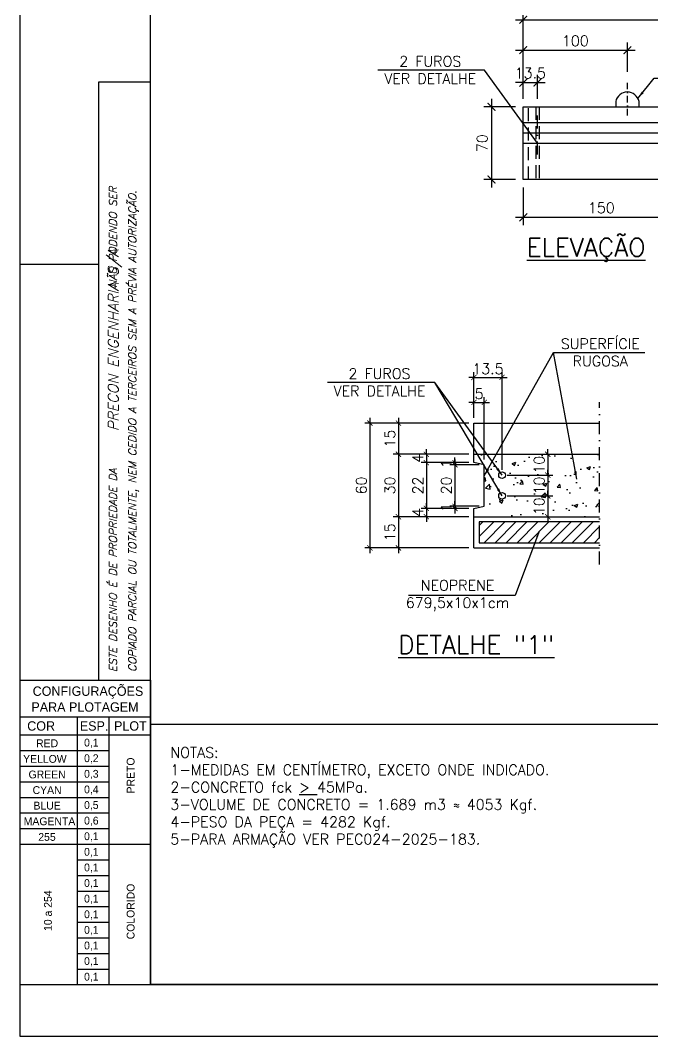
# Model space of a CAD drawing. Header units: centimetres. Extents: x 1658 to 6058, y 7962 to 9447.
# Drawn here: x 1658 to 2266, y 7962 to 8939 of the extents above; entities that cross this region are included whole.
import ezdxf
from ezdxf.enums import TextEntityAlignment as Align

# ---------------------------------------------------------------- set-up
doc = ezdxf.new("R2010")
doc.units = ezdxf.units.CM
doc.header["$LTSCALE"] = 50
doc.header["$MEASUREMENT"] = 0
doc.header["$PDMODE"] = 67
doc.linetypes.add('DASHDOT', pattern=[1, 0.5, -0.25, 0, -0.25])
doc.linetypes.add('HIDDEN', pattern=[0.375, 0.25, -0.125])
for name, color, linetype in [('COTAS-PRECON', 1, 'Continuous'), ('FORMATO-PRECON', 2, 'Continuous'), ('HACHURAS-PRECON', 1, 'Continuous'), ('LINHA TRACEJADO-PRECON', 1, 'HIDDEN'), ('LINHA-01-PRECON', 1, 'Continuous'), ('LINHA-02-PRECON', 2, 'Continuous'), ('LINHA-03-PRECON', 3, 'Continuous'), ('LINHA-04-PRECON', 4, 'Continuous'), ('LINHA-05-PRECON', 5, 'Continuous')]:
    doc.layers.add(name, color=color, linetype=linetype)
doc.styles.add('R060', font='ACENT.shx', dxfattribs={"height": 75})
doc.styles.add('ROMANS', font='ROMANS.SHX', dxfattribs={"oblique": 15, "height": 3})
doc.styles.get("Standard").update_dxf_attribs({"font": 'romans.shx'})
doc.linetypes.add('ZIGZAG', pattern='A,0.0001,-0.2,[131,ltypeshp.shx,S=0.2,R=0,X=-0.2,Y=0],-0.4,[131,ltypeshp.shx,S=0.2,R=180,X=0.2,Y=0],-0.2', length=0.8001)
doc.dimstyles.new('ESC50-25', dxfattribs={"dimscale": 50, "dimtxt": 0.2, "dimasz": 0.1, "dimexe": 0.1, "dimexo": 0.1, "dimgap": 0.065, "dimtad": 1, "dimdec": 1, "dimlfac": 0.5, "dimzin": 12, "dimdsep": 46, "dimtxsty": 'Standard', "dimblk": 'ARCHTICK', "dimcen": 0.09, "dimdle": 0.1, "dimclrd": 256, "dimclre": 256, "dimclrt": 2, "dimaunit": 1, "dimazin": 0, "dimtfac": 1, "dimtdec": 1, "dimtix": 1, "dimtmove": 1, "dimatfit": 3, "dimfxl": 1, "dimtolj": 1, "dimtzin": 0, "dimlwd": -1, "dimlwe": -1, "dimarcsym": 0})
doc.dimstyles.new('ESC50-50', dxfattribs={"dimscale": 50, "dimtxt": 0.2, "dimasz": 0.15, "dimexe": 0.15, "dimexo": 0.15, "dimgap": 0.08, "dimtad": 1, "dimdec": 1, "dimzin": 12, "dimdsep": 46, "dimtxsty": 'Standard', "dimblk": 'ARCHTICK', "dimcen": 0.09, "dimdle": 0.15, "dimclrd": 256, "dimclre": 256, "dimclrt": 2, "dimazin": 3, "dimtfac": 1, "dimtdec": 1, "dimtix": 1, "dimtmove": 2, "dimatfit": 2, "dimfxl": 0.15, "dimtolj": 1, "dimtzin": 0, "dimarcsym": 0})

# ---------------------------------------------------------------- blocks, each defined once
blk = doc.blocks.new('A$C0AF02B9D')
at = {"layer": 'FORMATO-PRECON', "color": 1}
for p, q in [((0, 585), (250, 585)), ((0, 0), (0, 585)), ((250, 585), (250, 0)), ((0, 480), (250, 480)), ((0, 450), (170.7, 450)), ((0, 420), (170.7, 420)), ((0, 390), (170.7, 390)), ((0, 360), (170.7, 360)), ((0, 330), (170.7, 330)), ((0, 300), (170.7, 300)), ((110.1, 240), (170.7, 240)), ((110.1, 210), (170.7, 210)), ((110.1, 180), (170.7, 180)), ((110.1, 150), (170.7, 150)), ((110.1, 150), (170.7, 150)), ((110.1, 120), (170.7, 120)), ((110.1, 120), (170.7, 120)), ((110.1, 90), (170.7, 90)), ((110.1, 90), (170.7, 90)), ((110.1, 60), (170.7, 60)), ((110.1, 60), (170.7, 60)), ((110.1, 30), (170.7, 30)), ((110.1, 30), (170.7, 30)), ((0, 0), (250, 0)), ((110.1, 0), (170.7, 0)), ((110.1, 0), (170.7, 0)), ((110.1, 0), (170.7, 0))]:
    blk.add_line(p, q, dxfattribs=at)
at = {"layer": 'FORMATO-PRECON'}
for p, q in [((0, 515), (250, 515)), ((110.1, 0), (110.1, 515)), ((170.7, 0), (170.7, 515)), ((0, 270), (250, 270))]:
    blk.add_line(p, q, dxfattribs=at)
at = {"layer": 'FORMATO-PRECON', "style": 'R060'}
for s, p in [('CONFIGURAÇÕES ', (133.4, 563.9)), ('PARA PLOTAGEM', (124.3, 533.7)), ('COR', (40, 497.3)), ('ESP.', (141.8, 497.3)), ('PLOT', (211.6, 497.3))]:
    blk.add_text(s, height=18, dxfattribs=at).set_placement(p, align=Align.MIDDLE)
at = {"layer": 'FORMATO-PRECON', "color": 1, "style": 'R060'}
for s, p in [('RED', (51.5, 464)), ('0,1', (136.5, 464)), ('YELLOW', (47.2, 434)), ('0,2', (136.5, 434)), ('GREEN', (51.5, 404)), ('0,3', (136.5, 404)), ('CYAN', (51.5, 374)), ('0,4', (136.5, 374)), ('0,5', (136.5, 344)), ('BLUE', (51.5, 344)), ('MAGENTA', (56.1, 314)), ('0,6', (136.5, 314)), ('255', (51.3, 284)), ('0,1', (136.5, 284)), ('0,1', (136.5, 254)), ('0,1', (136.5, 224)), ('0,1', (136.5, 194)), ('0,1', (136.5, 164)), ('0,1', (136.5, 134)), ('0,1', (136.5, 104)), ('0,1', (136.5, 74)), ('0,1', (136.5, 44)), ('0,1', (136.5, 14))]:
    blk.add_text(s, height=15, dxfattribs=at).set_placement(p, align=Align.MIDDLE)
for s, p in [('PRETO', (212, 402.1)), ('10 a 254', (53, 142.2)), ('COLORIDO', (212, 140.6))]:
    blk.add_text(s, height=15, rotation=90, dxfattribs=at).set_placement(p, align=Align.MIDDLE)
blk = doc.blocks.new('A$C432D58B7')
at = {"layer": 'LINHA-01-PRECON'}
blk.add_blockref('A$C0AF02B9D', (0, 0), dxfattribs=at)
blk = doc.blocks.new('A$C550964AD')
at = {"layer": 'LINHA-01-PRECON'}
blk.add_blockref('A$C432D58B7', (0, 0), dxfattribs=at)
blk = doc.blocks.new('A$C12EB5E76')
at = {"layer": 'FORMATO-PRECON', "color": 6}
blk.add_line((35.3, 3089.3), (35.3, 1939.3), dxfattribs=at)
at = {"layer": 'FORMATO-PRECON'}
for points in [[(-114.7, 1254.3), (-114.7, 4224.3), (4085.3, 4224.3), (4085.3, 1254.3)], [(135.3, 1939.3), (135.3, 3089.3), (35.3, 3089.3), (35.3, 1939.3)]]:
    blk.add_lwpolyline(points, close=True, dxfattribs=at)
at = {"layer": 'FORMATO-PRECON', "color": 6}
blk.add_lwpolyline([(135.3, 1354.3), (135.3, 4124.3), (3985.3, 4124.3), (3985.3, 1354.3)], close=True, dxfattribs=at)
at = {"layer": 'FORMATO-PRECON'}
blk.add_lwpolyline([(-114.7, 2739.3), (35.3, 2739.3)], dxfattribs=at)
at = {"layer": 'LINHA-05-PRECON'}
blk.add_blockref('A$C550964AD', (-114.7, 1354.3), dxfattribs=at)
at = {"layer": 'FORMATO-PRECON', "style": 'ROMANS', "oblique": 15}
for s, p in [('ESTE DESENHO É DE PROPRIEDADE DA                            NÃO PODENDO SER', (70.9, 1955.1)), ('COPIADO PARCIAL OU TOTALMENTE, NEM CEDIDO A TERCEIROS SEM A PRÉVIA AUTORIZAÇÃO.', (108.3, 1955.1))]:
    blk.add_text(s, height=15, rotation=90, dxfattribs=at).set_placement(p)
at = {"layer": 'FORMATO-PRECON', "color": 3, "style": 'ROMANS', "oblique": 15}
blk.add_text('PRECON ENGENHARIA S/A', height=20, rotation=90, dxfattribs=at).set_placement((74, 2418.3))
blk = doc.blocks.new('_ArchTick')
at = {"color": 0, "linetype": 'ByBlock', "const_width": 0.15}
blk.add_lwpolyline([(-0.5, -0.5), (0.5, 0.5)], dxfattribs=at)
blk = doc.blocks.new('*D23')
at = {"layer": 'COTAS-PRECON', "lineweight": -2, "transparency": 16777216}
for p, q in [((2111.27, 8863.81), (2111.27, 8778.81)), ((2134.31, 8856.31), (2103.77, 8856.31)), ((2134.31, 8786.31), (2103.77, 8786.31))]:
    blk.add_line(p, q, dxfattribs=at)
at = {"layer": 'Defpoints', "color": 0, "transparency": 16777216}
for p in [(2141.81, 8856.31), (2111.27, 8786.31), (2141.81, 8786.31)]:
    blk.add_point(p, dxfattribs=at)
at = {"layer": 'COTAS-PRECON', "lineweight": -2, "transparency": 16777216, "xscale": 7.5, "yscale": 7.5, "zscale": 7.5}
for p, rotation in [((2111.27, 8856.31), 90), ((2111.27, 8786.31), 270)]:
    blk.add_blockref('_ArchTick', p, dxfattribs=dict(at, rotation=rotation))
at = {"layer": 'COTAS-PRECON', "color": 2, "transparency": 16777216, "insert": (2102.27, 8821.31), "char_height": 10, "attachment_point": 5, "rotation": 90}
blk.add_mtext('\\A1;70', dxfattribs=at)
blk = doc.blocks.new('*D24')
at = {"layer": 'COTAS-PRECON', "lineweight": -2, "transparency": 16777216}
for p, q in [((2134.31, 8910.68), (2249.31, 8910.68)), ((2141.81, 8863.81), (2141.81, 8918.18)), ((2241.81, 8889.78), (2241.81, 8918.18))]:
    blk.add_line(p, q, dxfattribs=at)
at = {"layer": 'Defpoints', "color": 0, "transparency": 16777216}
for p in [(2241.81, 8910.68), (2241.81, 8882.28), (2141.81, 8856.31)]:
    blk.add_point(p, dxfattribs=at)
at = {"layer": 'COTAS-PRECON', "lineweight": -2, "transparency": 16777216, "xscale": 7.5, "yscale": 7.5, "zscale": 7.5, "rotation": 180}
blk.add_blockref('_ArchTick', (2141.81, 8910.68), dxfattribs=at)
at = {"layer": 'COTAS-PRECON', "lineweight": -2, "transparency": 16777216, "xscale": 7.5, "yscale": 7.5, "zscale": 7.5}
blk.add_blockref('_ArchTick', (2241.81, 8910.68), dxfattribs=at)
at = {"layer": 'COTAS-PRECON', "color": 2, "transparency": 16777216, "insert": (2191.81, 8919.68), "char_height": 10, "attachment_point": 5}
blk.add_mtext('\\A1;100', dxfattribs=at)
blk = doc.blocks.new('*D25')
at = {"layer": 'COTAS-PRECON', "lineweight": -2, "transparency": 16777216}
for p, q in [((2134.31, 8939.86), (2833.81, 8939.86)), ((2141.81, 8863.81), (2141.81, 8947.36)), ((2826.31, 8863.81), (2826.31, 8947.36))]:
    blk.add_line(p, q, dxfattribs=at)
at = {"layer": 'Defpoints', "color": 0, "transparency": 16777216}
for p in [(2826.31, 8939.86), (2141.81, 8856.31), (2826.31, 8856.31)]:
    blk.add_point(p, dxfattribs=at)
at = {"layer": 'COTAS-PRECON', "lineweight": -2, "transparency": 16777216, "xscale": 7.5, "yscale": 7.5, "zscale": 7.5, "rotation": 180}
blk.add_blockref('_ArchTick', (2141.81, 8939.86), dxfattribs=at)
at = {"layer": 'COTAS-PRECON', "lineweight": -2, "transparency": 16777216, "xscale": 7.5, "yscale": 7.5, "zscale": 7.5}
blk.add_blockref('_ArchTick', (2826.31, 8939.86), dxfattribs=at)
at = {"layer": 'COTAS-PRECON', "color": 2, "transparency": 16777216, "insert": (2484.06, 8948.86), "char_height": 10, "attachment_point": 5}
blk.add_mtext('\\A1;684.5', dxfattribs=at)
blk = doc.blocks.new('*D26')
at = {"layer": 'COTAS-PRECON', "lineweight": -2, "transparency": 16777216}
for p, q in [((2141.81, 8863.81), (2141.81, 8887.07)), ((2155.33, 8863.81), (2155.33, 8887.07)), ((2141.81, 8879.57), (2134.31, 8879.57)), ((2141.81, 8879.57), (2155.33, 8879.57)), ((2155.33, 8879.57), (2162.83, 8879.57))]:
    blk.add_line(p, q, dxfattribs=at)
at = {"layer": 'Defpoints', "color": 0, "transparency": 16777216}
for p in [(2155.33, 8879.57), (2141.81, 8856.31), (2155.33, 8856.31)]:
    blk.add_point(p, dxfattribs=at)
at = {"layer": 'COTAS-PRECON', "lineweight": -2, "transparency": 16777216, "xscale": 7.5, "yscale": 7.5, "zscale": 7.5}
blk.add_blockref('_ArchTick', (2141.81, 8879.57), dxfattribs=at)
at = {"layer": 'COTAS-PRECON', "lineweight": -2, "transparency": 16777216, "xscale": 7.5, "yscale": 7.5, "zscale": 7.5, "rotation": 180}
blk.add_blockref('_ArchTick', (2155.33, 8879.57), dxfattribs=at)
at = {"layer": 'COTAS-PRECON', "color": 2, "transparency": 16777216, "insert": (2148.57, 8888.57), "char_height": 10, "attachment_point": 5}
blk.add_mtext('\\A1;13.5', dxfattribs=at)
blk = doc.blocks.new('*D79')
at = {"layer": 'COTAS-PRECON', "transparency": 16777216}
for p, q in [((2089.33, 8552.24), (2016.8, 8552.24)), ((2021.8, 8557.24), (2021.8, 8517.24)), ((2089.33, 8522.24), (2016.8, 8522.24))]:
    blk.add_line(p, q, dxfattribs=at)
at = {"layer": 'Defpoints', "color": 0, "transparency": 16777216}
for p in [(2094.33, 8552.24), (2021.8, 8522.24), (2094.33, 8522.24)]:
    blk.add_point(p, dxfattribs=at)
at = {"layer": 'COTAS-PRECON', "transparency": 16777216, "xscale": 5, "yscale": 5, "zscale": 5}
for p, rotation in [((2021.8, 8552.24), 90), ((2021.8, 8522.24), 270)]:
    blk.add_blockref('_ArchTick', p, dxfattribs=dict(at, rotation=rotation))
at = {"layer": 'COTAS-PRECON', "color": 2, "transparency": 16777216, "insert": (2013.55, 8537.24), "char_height": 10, "attachment_point": 5, "rotation": 90}
blk.add_mtext('\\A1;15', dxfattribs=at)
blk = doc.blocks.new('*D80')
at = {"layer": 'COTAS-PRECON', "transparency": 16777216}
for p, q in [((2089.33, 8522.24), (2016.8, 8522.24)), ((2021.8, 8527.24), (2021.8, 8457.24)), ((2089.33, 8462.24), (2016.8, 8462.24))]:
    blk.add_line(p, q, dxfattribs=at)
at = {"layer": 'Defpoints', "color": 0, "transparency": 16777216}
for p in [(2094.33, 8522.24), (2021.8, 8462.24), (2094.33, 8462.24)]:
    blk.add_point(p, dxfattribs=at)
at = {"layer": 'COTAS-PRECON', "transparency": 16777216, "xscale": 5, "yscale": 5, "zscale": 5}
for p, rotation in [((2021.8, 8522.24), 90), ((2021.8, 8462.24), 270)]:
    blk.add_blockref('_ArchTick', p, dxfattribs=dict(at, rotation=rotation))
at = {"layer": 'COTAS-PRECON', "color": 2, "transparency": 16777216, "insert": (2013.55, 8492.24), "char_height": 10, "attachment_point": 5, "rotation": 90}
blk.add_mtext('\\A1;30', dxfattribs=at)
blk = doc.blocks.new('*D81')
at = {"layer": 'COTAS-PRECON', "transparency": 16777216}
for p, q in [((2089.33, 8462.24), (2016.8, 8462.24)), ((2021.8, 8467.24), (2021.8, 8427.24)), ((2089.33, 8432.24), (2016.8, 8432.24))]:
    blk.add_line(p, q, dxfattribs=at)
at = {"layer": 'Defpoints', "color": 0, "transparency": 16777216}
for p in [(2094.33, 8462.24), (2021.8, 8432.24), (2094.33, 8432.24)]:
    blk.add_point(p, dxfattribs=at)
at = {"layer": 'COTAS-PRECON', "transparency": 16777216, "xscale": 5, "yscale": 5, "zscale": 5}
for p, rotation in [((2021.8, 8462.24), 90), ((2021.8, 8432.24), 270)]:
    blk.add_blockref('_ArchTick', p, dxfattribs=dict(at, rotation=rotation))
at = {"layer": 'COTAS-PRECON', "color": 2, "transparency": 16777216, "insert": (2013.55, 8447.24), "char_height": 10, "attachment_point": 5, "rotation": 90}
blk.add_mtext('\\A1;15', dxfattribs=at)
blk = doc.blocks.new('*D82')
at = {"layer": 'COTAS-PRECON', "transparency": 16777216}
for p, q in [((2089.33, 8522.24), (2043.66, 8522.24)), ((2048.66, 8522.24), (2048.66, 8527.24)), ((2048.66, 8522.24), (2048.66, 8514.24)), ((2089.33, 8514.24), (2043.66, 8514.24)), ((2048.66, 8514.24), (2048.66, 8509.24))]:
    blk.add_line(p, q, dxfattribs=at)
at = {"layer": 'Defpoints', "color": 0, "transparency": 16777216}
for p in [(2094.33, 8522.24), (2048.66, 8514.24), (2094.33, 8514.24)]:
    blk.add_point(p, dxfattribs=at)
at = {"layer": 'COTAS-PRECON', "transparency": 16777216, "xscale": 5, "yscale": 5, "zscale": 5}
for p, rotation in [((2048.66, 8522.24), 270), ((2048.66, 8514.24), 90)]:
    blk.add_blockref('_ArchTick', p, dxfattribs=dict(at, rotation=rotation))
at = {"layer": 'COTAS-PRECON', "color": 2, "transparency": 16777216, "insert": (2040.41, 8518.24), "char_height": 10, "attachment_point": 5, "rotation": 90}
blk.add_mtext('\\A1;4', dxfattribs=at)
blk = doc.blocks.new('*D83')
at = {"layer": 'COTAS-PRECON', "transparency": 16777216}
for p, q in [((2048.66, 8519.24), (2048.66, 8465.24)), ((2089.33, 8514.24), (2043.66, 8514.24)), ((2089.33, 8470.24), (2043.66, 8470.24))]:
    blk.add_line(p, q, dxfattribs=at)
at = {"layer": 'Defpoints', "color": 0, "transparency": 16777216}
for p in [(2094.33, 8514.24), (2048.66, 8470.24), (2094.33, 8470.24)]:
    blk.add_point(p, dxfattribs=at)
at = {"layer": 'COTAS-PRECON', "transparency": 16777216, "xscale": 5, "yscale": 5, "zscale": 5}
for p, rotation in [((2048.66, 8514.24), 90), ((2048.66, 8470.24), 270)]:
    blk.add_blockref('_ArchTick', p, dxfattribs=dict(at, rotation=rotation))
at = {"layer": 'COTAS-PRECON', "color": 2, "transparency": 16777216, "insert": (2040.41, 8492.24), "char_height": 10, "attachment_point": 5, "rotation": 90}
blk.add_mtext('\\A1;22', dxfattribs=at)
blk = doc.blocks.new('*D84')
at = {"layer": 'COTAS-PRECON', "transparency": 16777216}
for p, q in [((2089.33, 8470.24), (2043.66, 8470.24)), ((2048.66, 8470.24), (2048.66, 8475.24)), ((2048.66, 8470.24), (2048.66, 8462.24)), ((2089.33, 8462.24), (2043.66, 8462.24)), ((2048.66, 8462.24), (2048.66, 8457.24))]:
    blk.add_line(p, q, dxfattribs=at)
at = {"layer": 'Defpoints', "color": 0, "transparency": 16777216}
for p in [(2094.33, 8470.24), (2048.66, 8462.24), (2094.33, 8462.24)]:
    blk.add_point(p, dxfattribs=at)
at = {"layer": 'COTAS-PRECON', "transparency": 16777216, "xscale": 5, "yscale": 5, "zscale": 5}
for p, rotation in [((2048.66, 8470.24), 270), ((2048.66, 8462.24), 90)]:
    blk.add_blockref('_ArchTick', p, dxfattribs=dict(at, rotation=rotation))
at = {"layer": 'COTAS-PRECON', "color": 2, "transparency": 16777216, "insert": (2040.41, 8466.24), "char_height": 10, "attachment_point": 5, "rotation": 90}
blk.add_mtext('\\A1;4', dxfattribs=at)
blk = doc.blocks.new('*D85')
at = {"layer": 'COTAS-PRECON', "transparency": 16777216}
for p, q in [((2089.33, 8552.24), (1989.35, 8552.24)), ((1994.35, 8557.24), (1994.35, 8427.24)), ((2089.33, 8432.24), (1989.35, 8432.24))]:
    blk.add_line(p, q, dxfattribs=at)
at = {"layer": 'Defpoints', "color": 0, "transparency": 16777216}
for p in [(2094.33, 8552.24), (1994.35, 8432.24), (2094.33, 8432.24)]:
    blk.add_point(p, dxfattribs=at)
at = {"layer": 'COTAS-PRECON', "transparency": 16777216, "xscale": 5, "yscale": 5, "zscale": 5}
for p, rotation in [((1994.35, 8552.24), 90), ((1994.35, 8432.24), 270)]:
    blk.add_blockref('_ArchTick', p, dxfattribs=dict(at, rotation=rotation))
at = {"layer": 'COTAS-PRECON', "color": 2, "transparency": 16777216, "insert": (1986.1, 8492.24), "char_height": 10, "attachment_point": 5, "rotation": 90}
blk.add_mtext('\\A1;60', dxfattribs=at)
blk = doc.blocks.new('*D86')
at = {"layer": 'COTAS-PRECON', "transparency": 16777216}
for p, q in [((2094.33, 8557.24), (2094.33, 8577.16)), ((2104.33, 8517.24), (2104.33, 8577.16)), ((2094.33, 8572.16), (2089.33, 8572.16)), ((2094.33, 8572.16), (2104.33, 8572.16)), ((2104.33, 8572.16), (2109.33, 8572.16))]:
    blk.add_line(p, q, dxfattribs=at)
at = {"layer": 'Defpoints', "color": 0, "transparency": 16777216}
for p in [(2104.33, 8572.16), (2094.33, 8552.24), (2104.33, 8512.24)]:
    blk.add_point(p, dxfattribs=at)
at = {"layer": 'COTAS-PRECON', "transparency": 16777216, "xscale": 5, "yscale": 5, "zscale": 5}
blk.add_blockref('_ArchTick', (2094.33, 8572.16), dxfattribs=at)
at = {"layer": 'COTAS-PRECON', "transparency": 16777216, "xscale": 5, "yscale": 5, "zscale": 5, "rotation": 180}
blk.add_blockref('_ArchTick', (2104.33, 8572.16), dxfattribs=at)
at = {"layer": 'COTAS-PRECON', "color": 2, "transparency": 16777216, "insert": (2099.33, 8580.41), "char_height": 10, "attachment_point": 5}
blk.add_mtext('\\A1;5', dxfattribs=at)
blk = doc.blocks.new('*D87')
at = {"layer": 'COTAS-PRECON', "transparency": 16777216}
for p, q in [((2094.33, 8557.24), (2094.33, 8601.12)), ((2121.33, 8507.24), (2121.33, 8601.12)), ((2094.33, 8596.12), (2089.33, 8596.12)), ((2094.33, 8596.12), (2121.33, 8596.12)), ((2121.33, 8596.12), (2126.33, 8596.12))]:
    blk.add_line(p, q, dxfattribs=at)
at = {"layer": 'Defpoints', "color": 0, "transparency": 16777216}
for p in [(2121.33, 8596.12), (2094.33, 8552.24), (2121.33, 8502.24)]:
    blk.add_point(p, dxfattribs=at)
at = {"layer": 'COTAS-PRECON', "transparency": 16777216, "xscale": 5, "yscale": 5, "zscale": 5}
blk.add_blockref('_ArchTick', (2094.33, 8596.12), dxfattribs=at)
at = {"layer": 'COTAS-PRECON', "transparency": 16777216, "xscale": 5, "yscale": 5, "zscale": 5, "rotation": 180}
blk.add_blockref('_ArchTick', (2121.33, 8596.12), dxfattribs=at)
at = {"layer": 'COTAS-PRECON', "color": 2, "transparency": 16777216, "insert": (2107.83, 8604.37), "char_height": 10, "attachment_point": 5}
blk.add_mtext('\\A1;13.5', dxfattribs=at)
blk = doc.blocks.new('*D88')
at = {"layer": 'COTAS-PRECON', "transparency": 16777216}
for p, q in [((2076.07, 8514.24), (2076.07, 8519.24)), ((2089.33, 8514.24), (2071.07, 8514.24)), ((2099.33, 8512.24), (2071.07, 8512.24)), ((2076.07, 8514.24), (2076.07, 8512.24)), ((2076.07, 8512.24), (2076.07, 8507.24))]:
    blk.add_line(p, q, dxfattribs=at)
at = {"layer": 'Defpoints', "color": 0, "transparency": 16777216}
for p in [(2076.07, 8512.24), (2094.33, 8514.24), (2104.33, 8512.24)]:
    blk.add_point(p, dxfattribs=at)
at = {"layer": 'COTAS-PRECON', "transparency": 16777216, "xscale": 5, "yscale": 5, "zscale": 5}
for p, rotation in [((2076.07, 8514.24), 270), ((2076.07, 8512.24), 90)]:
    blk.add_blockref('_ArchTick', p, dxfattribs=dict(at, rotation=rotation))
at = {"layer": 'COTAS-PRECON', "color": 2, "transparency": 16777216, "insert": (2067.82, 8513.24), "char_height": 10, "attachment_point": 5, "rotation": 90}
blk.add_mtext('\\A1;1', dxfattribs=at)
blk = doc.blocks.new('*D89')
at = {"layer": 'COTAS-PRECON', "transparency": 16777216}
for p, q in [((2099.33, 8512.24), (2071.07, 8512.24)), ((2076.07, 8517.24), (2076.07, 8467.24)), ((2099.33, 8472.24), (2071.07, 8472.24))]:
    blk.add_line(p, q, dxfattribs=at)
at = {"layer": 'Defpoints', "color": 0, "transparency": 16777216}
for p in [(2104.33, 8512.24), (2076.07, 8472.24), (2104.33, 8472.24)]:
    blk.add_point(p, dxfattribs=at)
at = {"layer": 'COTAS-PRECON', "transparency": 16777216, "xscale": 5, "yscale": 5, "zscale": 5}
for p, rotation in [((2076.07, 8512.24), 90), ((2076.07, 8472.24), 270)]:
    blk.add_blockref('_ArchTick', p, dxfattribs=dict(at, rotation=rotation))
at = {"layer": 'COTAS-PRECON', "color": 2, "transparency": 16777216, "insert": (2067.82, 8492.24), "char_height": 10, "attachment_point": 5, "rotation": 90}
blk.add_mtext('\\A1;20', dxfattribs=at)
blk = doc.blocks.new('*D90')
at = {"layer": 'COTAS-PRECON', "transparency": 16777216}
for p, q in [((2099.33, 8472.24), (2071.07, 8472.24)), ((2089.33, 8470.24), (2071.07, 8470.24)), ((2076.07, 8472.24), (2076.07, 8477.24)), ((2076.07, 8472.24), (2076.07, 8470.24)), ((2076.07, 8470.24), (2076.07, 8465.24))]:
    blk.add_line(p, q, dxfattribs=at)
at = {"layer": 'Defpoints', "color": 0, "transparency": 16777216}
for p in [(2076.07, 8470.24), (2094.33, 8470.24), (2104.33, 8472.24)]:
    blk.add_point(p, dxfattribs=at)
at = {"layer": 'COTAS-PRECON', "transparency": 16777216, "xscale": 5, "yscale": 5, "zscale": 5}
for p, rotation in [((2076.07, 8472.24), 270), ((2076.07, 8470.24), 90)]:
    blk.add_blockref('_ArchTick', p, dxfattribs=dict(at, rotation=rotation))
at = {"layer": 'COTAS-PRECON', "color": 2, "transparency": 16777216, "insert": (2067.82, 8471.24), "char_height": 10, "attachment_point": 5, "rotation": 90}
blk.add_mtext('\\A1;1', dxfattribs=at)
blk = doc.blocks.new('*D91')
at = {"layer": 'COTAS-PRECON', "transparency": 16777216}
for p, q in [((2165.31, 8522.24), (2165.31, 8527.24)), ((2165.31, 8522.24), (2165.31, 8502.24)), ((2126.33, 8502.24), (2170.31, 8502.24)), ((2165.31, 8502.24), (2165.31, 8497.24))]:
    blk.add_line(p, q, dxfattribs=at)
at = {"layer": 'Defpoints', "color": 0, "transparency": 16777216}
for p in [(2165.31, 8522.24), (2121.33, 8502.24), (2165.31, 8502.24)]:
    blk.add_point(p, dxfattribs=at)
at = {"layer": 'COTAS-PRECON', "transparency": 16777216, "xscale": 5, "yscale": 5, "zscale": 5}
for p, rotation in [((2165.31, 8522.24), 270), ((2165.31, 8502.24), 90)]:
    blk.add_blockref('_ArchTick', p, dxfattribs=dict(at, rotation=rotation))
at = {"layer": 'COTAS-PRECON', "color": 2, "transparency": 16777216, "insert": (2157.06, 8512.24), "char_height": 10, "attachment_point": 5, "rotation": 90}
blk.add_mtext('\\A1;10', dxfattribs=at)
blk = doc.blocks.new('*D92')
at = {"layer": 'COTAS-PRECON', "transparency": 16777216}
for p, q in [((2126.33, 8502.24), (2170.31, 8502.24)), ((2165.31, 8502.24), (2165.31, 8507.24)), ((2165.31, 8502.24), (2165.31, 8482.24)), ((2126.33, 8482.24), (2170.31, 8482.24)), ((2165.31, 8482.24), (2165.31, 8477.24))]:
    blk.add_line(p, q, dxfattribs=at)
at = {"layer": 'Defpoints', "color": 0, "transparency": 16777216}
for p in [(2121.33, 8502.24), (2121.33, 8482.24), (2165.31, 8482.24)]:
    blk.add_point(p, dxfattribs=at)
at = {"layer": 'COTAS-PRECON', "transparency": 16777216, "xscale": 5, "yscale": 5, "zscale": 5}
for p, rotation in [((2165.31, 8502.24), 270), ((2165.31, 8482.24), 90)]:
    blk.add_blockref('_ArchTick', p, dxfattribs=dict(at, rotation=rotation))
at = {"layer": 'COTAS-PRECON', "color": 2, "transparency": 16777216, "insert": (2157.06, 8492.24), "char_height": 10, "attachment_point": 5, "rotation": 90}
blk.add_mtext('\\A1;10', dxfattribs=at)
blk = doc.blocks.new('*D93')
at = {"layer": 'COTAS-PRECON', "transparency": 16777216}
for p, q in [((2126.33, 8482.24), (2170.31, 8482.24)), ((2165.31, 8482.24), (2165.31, 8487.24)), ((2165.31, 8482.24), (2165.31, 8462.24)), ((2165.31, 8462.24), (2165.31, 8457.24))]:
    blk.add_line(p, q, dxfattribs=at)
at = {"layer": 'Defpoints', "color": 0, "transparency": 16777216}
for p in [(2121.33, 8482.24), (2165.31, 8462.24), (2165.31, 8462.24)]:
    blk.add_point(p, dxfattribs=at)
at = {"layer": 'COTAS-PRECON', "transparency": 16777216, "xscale": 5, "yscale": 5, "zscale": 5}
for p, rotation in [((2165.31, 8482.24), 270), ((2165.31, 8462.24), 90)]:
    blk.add_blockref('_ArchTick', p, dxfattribs=dict(at, rotation=rotation))
at = {"layer": 'COTAS-PRECON', "color": 2, "transparency": 16777216, "insert": (2157.06, 8472.24), "char_height": 10, "attachment_point": 5, "rotation": 90}
blk.add_mtext('\\A1;10', dxfattribs=at)
blk = doc.blocks.new('*D162')
at = {"layer": 'COTAS-PRECON', "lineweight": -2, "transparency": 16777216}
for p, q in [((2141.81, 8778.81), (2141.81, 8742.61)), ((2291.81, 8765.03), (2291.81, 8742.61)), ((2134.31, 8750.11), (2299.31, 8750.11))]:
    blk.add_line(p, q, dxfattribs=at)
at = {"layer": 'Defpoints', "color": 0, "transparency": 16777216}
for p in [(2141.81, 8786.31), (2291.81, 8772.53), (2291.81, 8750.11)]:
    blk.add_point(p, dxfattribs=at)
at = {"layer": 'COTAS-PRECON', "lineweight": -2, "transparency": 16777216, "xscale": 7.5, "yscale": 7.5, "zscale": 7.5, "rotation": 180}
blk.add_blockref('_ArchTick', (2141.81, 8750.11), dxfattribs=at)
at = {"layer": 'COTAS-PRECON', "lineweight": -2, "transparency": 16777216, "xscale": 7.5, "yscale": 7.5, "zscale": 7.5}
blk.add_blockref('_ArchTick', (2291.81, 8750.11), dxfattribs=at)
at = {"layer": 'COTAS-PRECON', "color": 2, "transparency": 16777216, "insert": (2216.81, 8759.11), "char_height": 10, "attachment_point": 5}
blk.add_mtext('\\A1;150', dxfattribs=at)

msp = doc.modelspace()

# ---------------------------------------------------------------- hatches: boundary and pattern name
at = {"layer": 'HACHURAS-PRECON'}
h = msp.add_hatch(dxfattribs=at)
h.set_pattern_fill('AR-CONC', color=256, scale=5)
h.set_pattern_definition([(50, (3546.53, 8703.63), (35.863, -3.1376), [3.75, -41.25]), (355, (3546.53, 8703.63), (-6.9376, 37.6096), [3, -33]), (100.4514, (3549.517, 8703.367), (28.92544, 34.472), [3.187, -35.0571]), (46.1842, (3546.53, 8713.63), (53.3621, -8.276), [5.625, -61.875]), (96.6356, (3550.976, 8712.94), (46.7331, 48.706), [4.7805, -52.5857]), (351.184, (3546.53, 8713.63), (46.733, 48.706), [4.5, -49.5]), (21, (3551.53, 8711.13), (29.84535, -20.13094), [3.75, -41.25]), (326, (3551.53, 8711.13), (12.1658, 36.2575), [3, -33]), (71.4514, (3554.016, 8709.45), (42.0111, 16.12656), [3.187, -35.0571]), (37.5, (3546.529, 8703.629), (0.60799, 16.64469), [0, -32.6, 0, -33.5, 0, -33.125]), (7.5, (3546.529, 8703.629), (13.15348, 19.72059), [0, -19.1, 0, -31.85, 0, -12.625]), (327.5, (3535.379, 8703.629), (26.69112, -1.12774), [0, -12.5, 0, -39, 0, -51.75]), (317.5, (3530.379, 8703.629), (29.1593, 5.00525), [0, -16.25, 0, -25.9, 0, -36.75])])
h.paths.add_polyline_path([(2215.075, 8462.238), (2215.075, 8522.238), (2094.331, 8522.238), (2094.331, 8514.238), (2104.331, 8512.238), (2104.331, 8472.238), (2094.331, 8470.238), (2094.331, 8462.238)])
h.paths.add_polyline_path([(2118.131, 8482.238, -1), (2124.531, 8482.238, -1)], flags=16)
h.paths.add_polyline_path([(2118.131, 8502.238, -1), (2124.531, 8502.238, -1)], flags=16)
h.paths.add_polyline_path([(2164.562, 8502.357), (2164.562, 8522.119), (2149.562, 8522.119), (2149.562, 8502.357)], flags=24)
h.paths.add_polyline_path([(2164.562, 8482.357), (2164.562, 8502.119), (2149.562, 8502.119), (2149.562, 8482.357)], flags=24)
h.paths.add_polyline_path([(2164.562, 8462.357), (2164.562, 8482.119), (2149.562, 8482.119), (2149.562, 8462.357)], flags=24)
h = msp.add_hatch(dxfattribs=at)
h.set_pattern_fill('ANSI31', color=256, scale=60)
h.set_pattern_definition([(45, (1659.35, 7801.601), (-5.3033, 5.3033), [])])
h.paths.add_polyline_path([(2215.075, 8437.238), (2215.075, 8457.238), (2099.331, 8457.238), (2099.331, 8437.238)])

# ---------------------------------------------------------------- linework, layer by layer
at = {"layer": 'FORMATO-PRECON', "color": 6}
msp.add_lwpolyline([(1783.357, 8012.482), (2323.357, 8012.482), (2323.357, 8262.482), (1783.357, 8262.482)], close=True, dxfattribs=at)
at = {"layer": 'LINHA TRACEJADO-PRECON'}
for p, q in [((2146.81, 8786.311), (2146.81, 8856.311)), ((2153.71, 8856.311), (2153.71, 8786.311)), ((2156.91, 8856.311), (2156.91, 8786.311))]:
    msp.add_line(p, q, dxfattribs=at)
at = {"layer": 'LINHA-01-PRECON', "linetype": 'DASHDOT', "ltscale": 0.25}
msp.add_line((2241.81, 8847.888), (2241.81, 8882.28), dxfattribs=at)
at = {"layer": 'LINHA-01-PRECON', "linetype": 'DASHDOT', "ltscale": 0.5}
msp.add_line((2155.334, 8810.311), (2155.334, 8856.311), dxfattribs=at)
at = {"layer": 'LINHA-01-PRECON', "color": 2, "linetype": 'DASHDOT', "ltscale": 0.5}
msp.add_lwpolyline([(2215.075, 8416.238), (2215.075, 8572.238)], dxfattribs=at)
at = {"layer": 'LINHA-02-PRECON'}
for p, q in [((2094.331, 8552.238), (2215.075, 8552.238)), ((2094.331, 8522.238), (2094.331, 8552.238)), ((2094.331, 8432.238), (2094.331, 8462.238)), ((2094.331, 8432.238), (2215.075, 8432.238))]:
    msp.add_line(p, q, dxfattribs=at)
msp.add_lwpolyline([(2215.075, 8457.238), (2099.331, 8457.238), (2099.331, 8437.238), (2215.075, 8437.238)], dxfattribs=at)
at = {"layer": 'LINHA-03-PRECON', "linetype": 'ZIGZAG', "ltscale": 0.15}
msp.add_line((2141.81, 8856.311), (2826.31, 8856.311), dxfattribs=at)
at = {"layer": 'LINHA-03-PRECON'}
for p, q in [((2141.81, 8841.311), (2141.81, 8856.311)), ((2141.81, 8831.311), (2141.81, 8841.311)), ((2141.81, 8841.311), (2826.31, 8841.311)), ((2141.81, 8821.311), (2141.81, 8831.311)), ((2141.81, 8831.311), (2826.31, 8831.311)), ((2141.81, 8786.311), (2141.81, 8821.311)), ((2141.81, 8821.311), (2826.31, 8821.311)), ((2826.31, 8786.311), (2141.81, 8786.311)), ((2094.331, 8522.238), (2215.075, 8522.238)), ((2094.331, 8514.238), (2094.331, 8522.238)), ((2094.331, 8462.238), (2094.331, 8470.238)), ((2094.331, 8462.238), (2215.075, 8462.238))]:
    msp.add_line(p, q, dxfattribs=at)
at = {"layer": 'LINHA-03-PRECON', "linetype": 'ZIGZAG', "ltscale": 0.1}
for p, q in [((2104.331, 8512.238), (2094.331, 8514.238)), ((2104.331, 8472.238), (2104.331, 8512.238)), ((2094.331, 8470.238), (2104.331, 8472.238))]:
    msp.add_line(p, q, dxfattribs=at)
at = {"layer": 'LINHA-03-PRECON'}
for centre in [(2121.331, 8502.238), (2121.331, 8482.238)]:
    msp.add_circle(centre, 3.2, dxfattribs=at)
at = {"layer": 'LINHA-04-PRECON', "ltscale": 0.5}
msp.add_lwpolyline([(2253.038, 8856.311), (2253.038, 8861.311, 0.8160626), (2230.582, 8861.311), (2230.582, 8856.311)], format="xyb", dxfattribs=at)

# ---------------------------------------------------------------- block references
at = {"layer": 'COTAS-PRECON', "xscale": 0.5000000000000071, "yscale": 0.5000000000000071, "zscale": 0.5000000000000071}
msp.add_blockref('A$C12EB5E76', (1715.702, 7335.343), dxfattribs=at)

# ---------------------------------------------------------------- texts
at = {"layer": 'LINHA-01-PRECON', "color": 2}
for s, insert, char_height, attachment_point in [('\\A1;2 FUROS\\PVER DETALHE', (2052.405, 8891.613), 10, 5), ('\\A1;{\\L\\C4;ELEVAÇÃO}', (2202.227, 8718.662), 17.5, 5), ('\\A1;SUPERFÍCIE\\PRUGOSA', (2215.775, 8620.146), 10, 5), ('\\A1;2 FUROS\\PVER DETALHE', (2003.603, 8591.409), 10, 5), ('\\A1;NEOPRENE\\P679,5x10x1cm', (2078.588, 8386.404), 10, 5), ('\\A1;{\\L\\C4;DETALHE "1"}', (2096.635, 8339.264), 17.5, 5), ('\\A1;{\\C3;NOTAS:\\P}1-MEDIDAS EM CENTÍMETRO, EXCETO ONDE INDICADO.{\\H2.02381x; }\\P2-CONCRETO fck {\\L>} 45MPa.{\\H1.65873x; }\\P3-VOLUME DE CONCRETO = 1.689 m3 {\\fISOCPEUR|b0|i0|c0|p34;≈ }4053 Kgf.{\\H1.61376x; }\\P4-PESO DA PEÇA = 4282 Kgf.{\\H1.62875x; }\\P5-PARA ARMAÇÃO VER PEC024-2025-183.{\\H1.81423x; }', (1802.545, 8240.641), 10, 1)]:
    msp.add_mtext(s, dxfattribs=dict(at, insert=insert, char_height=char_height, attachment_point=attachment_point))

# ---------------------------------------------------------------- dimensions: what is measured, and where the dimension line sits
at = {"layer": 'COTAS-PRECON'}
for base, p1, p2, dimstyle, picture, middle in [((2826.31, 8939.86), (2141.81, 8856.311), (2826.31, 8856.311), 'ESC50-50', '*D25', (2484.06, 8948.86)), ((2241.81, 8910.676), (2141.81, 8856.311), (2241.81, 8882.28), 'ESC50-50', '*D24', (2191.81, 8919.676)), ((2155.334, 8879.574), (2141.81, 8856.311), (2155.334, 8856.311), 'ESC50-50', '*D26', (2148.572, 8888.574)), ((2291.81, 8750.109), (2141.81, 8786.311), (2291.81, 8772.527), 'ESC50-50', '*D162', (2216.81, 8759.109)), ((2121.331, 8596.12), (2094.331, 8552.238), (2121.331, 8502.238), 'ESC50-25', '*D87', (2107.831, 8604.37)), ((2104.331, 8572.161), (2094.331, 8552.238), (2104.331, 8512.238), 'ESC50-25', '*D86', (2099.331, 8580.411))]:
    dim = msp.add_linear_dim(base=base, p1=p1, p2=p2, dimstyle=dimstyle, dxfattribs=at)
    dim.commit()
    dim.dimension.update_dxf_attribs({"geometry": picture, "text_midpoint": middle})
for base, p1, p2, dimstyle, picture, middle in [((2111.271, 8786.311), (2141.81, 8856.311), (2141.81, 8786.311), 'ESC50-50', '*D23', (2102.271, 8821.311)), ((1994.349, 8432.238), (2094.331, 8552.238), (2094.331, 8432.238), 'ESC50-25', '*D85', (1986.099, 8492.238)), ((2021.798, 8522.238), (2094.331, 8552.238), (2094.331, 8522.238), 'ESC50-25', '*D79', (2013.548, 8537.238)), ((2021.798, 8462.238), (2094.331, 8522.238), (2094.331, 8462.238), 'ESC50-25', '*D80', (2013.548, 8492.238)), ((2048.657, 8514.238), (2094.331, 8522.238), (2094.331, 8514.238), 'ESC50-25', '*D82', (2040.407, 8518.238)), ((2048.657, 8470.238), (2094.331, 8514.238), (2094.331, 8470.238), 'ESC50-25', '*D83', (2040.407, 8492.238)), ((2076.072, 8512.238), (2094.331, 8514.238), (2104.331, 8512.238), 'ESC50-25', '*D88', (2067.822, 8513.238)), ((2165.312, 8502.238), (2165.312, 8522.238), (2121.331, 8502.238), 'ESC50-25', '*D91', (2157.062, 8512.238)), ((2076.072, 8472.238), (2104.331, 8512.238), (2104.331, 8472.238), 'ESC50-25', '*D89', (2067.822, 8492.238)), ((2165.312, 8482.238), (2121.331, 8502.238), (2121.331, 8482.238), 'ESC50-25', '*D92', (2157.062, 8492.238)), ((2165.312, 8462.238), (2121.331, 8482.238), (2165.312, 8462.238), 'ESC50-25', '*D93', (2157.062, 8472.238)), ((2048.657, 8462.238), (2094.331, 8470.238), (2094.331, 8462.238), 'ESC50-25', '*D84', (2040.407, 8466.238)), ((2076.072, 8470.238), (2104.331, 8472.238), (2094.331, 8470.238), 'ESC50-25', '*D90', (2067.822, 8471.238)), ((2021.798, 8432.238), (2094.331, 8462.238), (2094.331, 8432.238), 'ESC50-25', '*D81', (2013.548, 8447.238))]:
    dim = msp.add_linear_dim(base=base, p1=p1, p2=p2, angle=90, dimstyle=dimstyle, dxfattribs=at)
    dim.commit()
    dim.dimension.update_dxf_attribs({"geometry": picture, "text_midpoint": middle})

# ---------------------------------------------------------------- leaders
for points in [[(2193.123, 8498.29), (2170.838, 8620.146)], [(2121.331, 8502.238), (2056.697, 8591.409)]]:
    msp.add_leader(points, dimstyle='ESC50-50', override={"dimgap": 0.08, "dimtad": 1}, dxfattribs=at)
at = {"layer": 'LINHA-01-PRECON'}
for points, dimstyle in [([(2155.334, 8821.311), (2104.357, 8891.613), (2001.929, 8891.613)], 'ESC50-25'), ([(2251.952, 8864.351), (2267.468, 8883.906), (2328.53, 8883.906)], 'ESC50-50'), ([(2104.331, 8501.423), (2170.838, 8620.146), (2258.591, 8620.146)], 'ESC50-50'), ([(2121.331, 8482.238), (2056.697, 8591.409), (1953.47, 8591.409)], 'ESC50-50'), ([(2156.667, 8447.472), (2133.921, 8386.404), (2031.493, 8386.404)], 'ESC50-25')]:
    msp.add_leader(points, dimstyle=dimstyle, dxfattribs=at)

doc.saveas('drawing.dxf')
